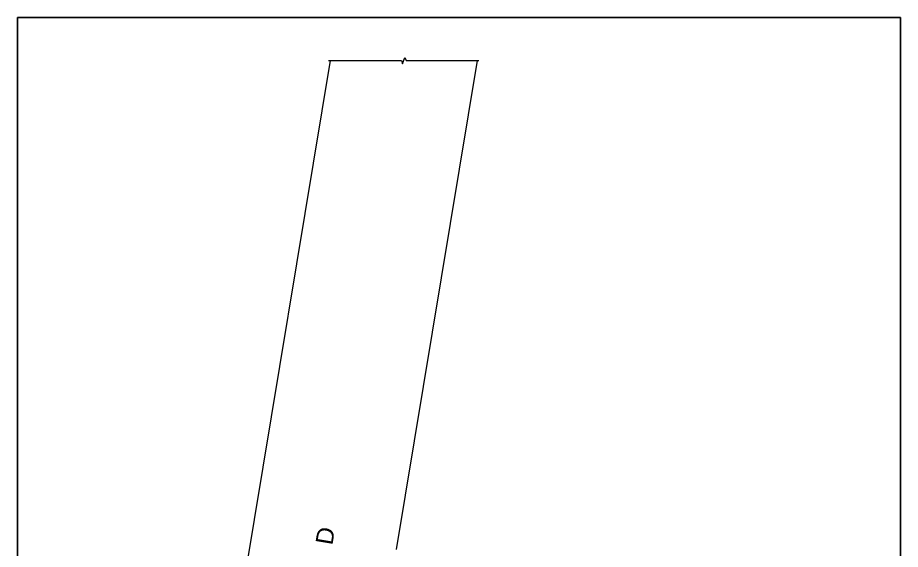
# Model space of a CAD drawing. Header units: metres. Extents: x 128 to 223, y 142 to 261.
# Drawn here: x 128 to 223, y 204 to 261.2 of the extents above; entities that cross this region are included whole.
import ezdxf

# ---------------------------------------------------------------- set-up
doc = ezdxf.new("R2010")
doc.units = ezdxf.units.M
doc.header["$MEASUREMENT"] = 0
for name, color, linetype, lineweight in [('5.CONSTRUCTED AREA', 5, 'Continuous', 5), ('6.TEXT', 2, 'Continuous', 5), ('7.BREAKLINE', 2, 'Continuous', 5)]:
    doc.layers.add(name, color=color, linetype=linetype, lineweight=lineweight)
doc.styles.get("Standard").update_dxf_attribs({"font": 'arial.ttf'})

msp = doc.modelspace()

# ---------------------------------------------------------------- linework, layer by layer
at = {"layer": '5.CONSTRUCTED AREA'}
for p, q in [((161.647, 256.616), (144.092, 150.702)), ((177.47, 256.616), (168.75, 204.007))]:
    msp.add_line(p, q, dxfattribs=at)
at = {"layer": '7.BREAKLINE', "linetype": 'Continuous'}
msp.add_lwpolyline([(161.467, 256.616), (169.308, 256.616), (169.433, 256.272), (169.683, 256.959), (169.808, 256.616), (177.65, 256.616)], dxfattribs=at)
at = {"layer": 'Defpoints'}
msp.add_lwpolyline([(127.998, 261.241), (223.016, 261.241), (223.016, 141.818), (127.998, 141.818)], close=True, dxfattribs=at)

# ---------------------------------------------------------------- texts
at = {"layer": '6.TEXT', "insert": (156.99, 186.411), "char_height": 1.8515, "attachment_point": 1, "rotation": 80.5152}
msp.add_mtext_dynamic_manual_height_columns('R      O      A      D', width=41.75092, gutter_width=9.257, heights=[0], dxfattribs=at)

doc.saveas('drawing.dxf')
